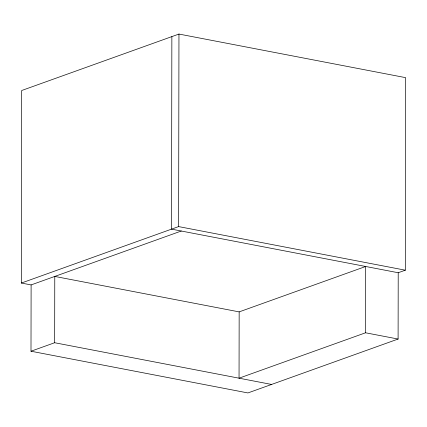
<?xml version="1.0" encoding="UTF-8"?>
<svg xmlns="http://www.w3.org/2000/svg" width="427" height="427" viewBox="0 0 427 427"><rect width="100%" height="100%" fill="white"/><g stroke="black" fill="none" stroke-linecap="round" stroke-linejoin="round"><path stroke-width="0.64" d="M181.288 231.023L31.112 284.921L21.35 283.042L21.686 90.508L178.961 34.059L405.65 77.65L405.314 270.19L398.215 272.736L171.526 229.144L171.862 36.61M398.215 272.736L398.097 339.043L247.922 392.941L30.995 351.224L31.112 284.921M30.995 351.224L54.661 342.732L54.773 276.424L239.163 311.886L365.677 266.48L365.56 332.782L239.045 378.189L239.163 311.886M21.35 283.042L178.625 226.593L178.961 34.059M178.625 226.593L405.314 270.19M365.56 332.782L398.097 339.043M54.661 342.732L271.588 384.449"/></g></svg>
